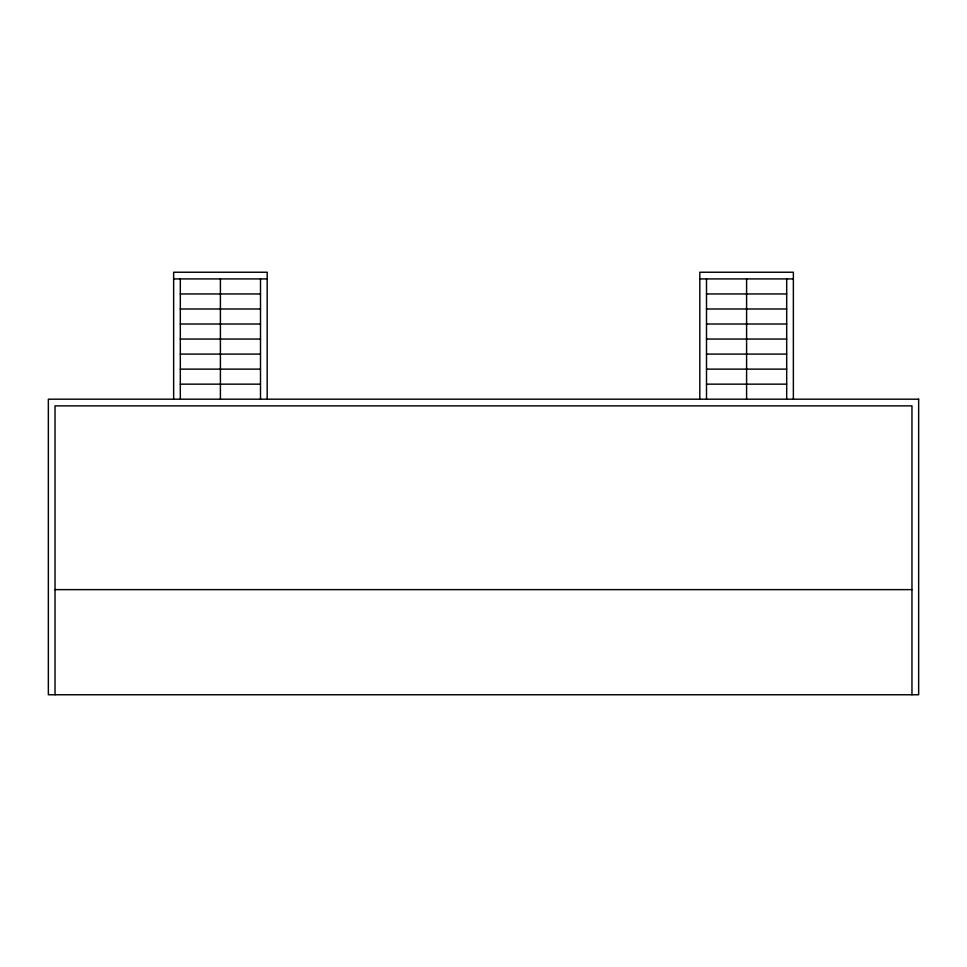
<?xml version="1.0" encoding="UTF-8"?>
<svg xmlns="http://www.w3.org/2000/svg" width="967" height="967" viewBox="0 0 967 967"><rect width="100%" height="100%" fill="white"/><g stroke="black" fill="none" stroke-linecap="round" stroke-linejoin="round"><path stroke-width="1.45" d="M173.637 278.919L267.182 278.919M699.818 278.919L793.363 278.919M180.309 293.956L260.498 293.956M706.502 293.956L786.691 293.956M180.309 308.993L260.498 308.993M706.502 308.993L786.691 308.993M180.309 324.018L260.498 324.018M706.502 324.018L786.691 324.018M180.309 339.054L260.498 339.054M706.502 339.054L786.691 339.054M180.309 354.091L260.498 354.091M706.502 354.091L786.691 354.091M180.309 369.128L260.498 369.128M706.502 369.128L786.691 369.128M180.309 384.153L260.498 384.153M706.502 384.153L786.691 384.153M55.034 589.628L911.966 589.628M911.966 694.765L911.966 405.874L55.034 405.874L55.034 694.765M793.363 399.19L793.363 272.235L699.818 272.235L699.818 399.19M786.691 278.919L786.691 399.19M746.597 278.919L746.597 399.19M706.502 278.919L706.502 399.19M267.182 399.19L267.182 272.235L173.637 272.235L173.637 399.19M260.498 278.919L260.498 399.19M220.403 278.919L220.403 399.19M180.309 278.919L180.309 399.19M918.65 399.19L48.35 399.19L48.35 694.765L918.65 694.765L918.65 399.19"/></g></svg>
